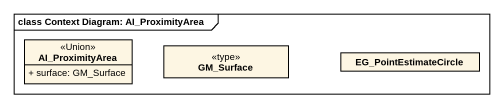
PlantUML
@startuml
mainframe class Context Diagram: AI_ProximityArea
hide circle
hide empty members
skinparam classAttributeIconSize 0
class AI_ProximityArea <<Union>> {
  + surface: GM_Surface
}
class GM_Surface <<type>>
class EG_PointEstimateCircle
@enduml
